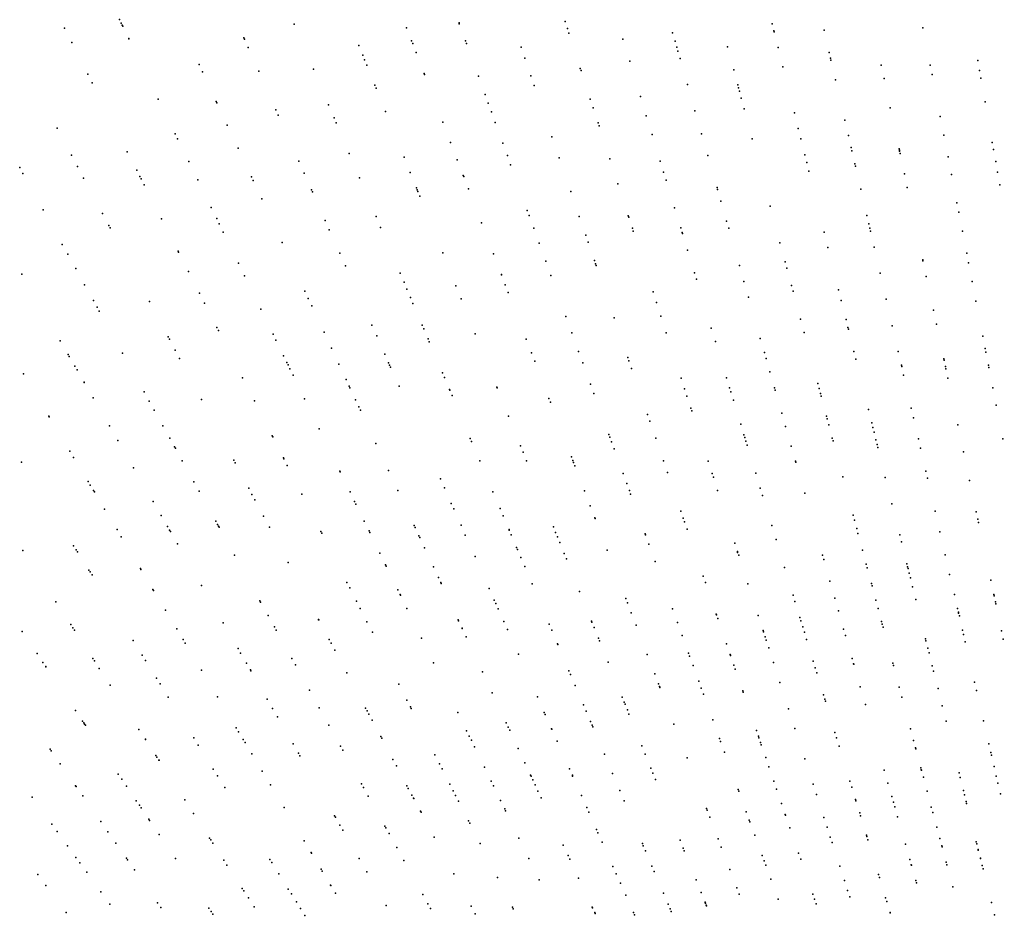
# Model space of a CAD drawing. Header units: metres. Extents: x -4327 to 4266, y -3886 to 3992.
# Drawn here: x -97.5 to -30.6, y 124.9 to 185.9 of the extents above; entities that cross this region are included whole.
import ezdxf

# ---------------------------------------------------------------- set-up
doc = ezdxf.new("R2010")
doc.units = ezdxf.units.M

msp = doc.modelspace()

# ---------------------------------------------------------------- linework, layer by layer
for p in [(-90.65, 185.87, 2093.81), (-90.54, 185.64, -121.74), (-90.47, 185.49, 2089.58), (-90.44, 185.43, -127.44), (-78.77, 185.57, -120.76), (-67.57, 185.65, 2093.7), (-67.55, 185.58, -132.82), (-60.35, 185.75, 2081.86), (-46.27, 185.59, -128.63), (-94.41, 185.3, 2093.95), (-71.13, 185.31, 2091.35), (-60.2, 185.27, -125.53), (-60.09, 184.94, -121.88), (-53.04, 184.97, -124.15), (-46.16, 185.12, -127.56), (-46.14, 185.05, -128.56), (-42.74, 185.15, -128.7), (-36.02, 185.31, -127.86), (-93.91, 184.31, -122.68), (-90.03, 184.58, 2090.94), (-90.02, 184.57, -124.23), (-82.21, 184.64, 2093.01), (-82.17, 184.55, -126.31), (-74.39, 184.12, -122.36), (-70.8, 184.44, -132.71), (-70.72, 184.24, -123.39), (-67.13, 184.44, -126.02), (-67.06, 184.24, -126.34), (-63.35, 183.99, -121.67), (-56.42, 184.55, -124.21), (-52.88, 184.4, -126.89), (-52.88, 184.4, 2093.98), (-52.76, 184, -127.52), (-49.31, 184.02, -127.97), (-81.91, 183.97, -122.58), (-74.12, 183.45, -132.28), (-70.49, 183.64, -127.21), (-52.68, 183.73, -127.94), (-45.87, 183.97, -128.87), (-42.4, 183.64, 2095.04), (-85.25, 182.83, 2089.03), (-73.99, 183.14, 2093.2), (-73.84, 182.77, -127.48), (-63.1, 183.26, 2090.53), (-55.96, 183.04, -124.82), (-52.54, 183.22, 2093.09), (-45.54, 182.66, 2092.55), (-42.3, 183.24, -120.31), (-42.28, 183.12, -129.09), (-38.85, 182.78, 2089.91), (-35.53, 182.78, -123.17), (-32.29, 183.1, -129.36), (-92.81, 182.16, -121.86), (-85.02, 182.32, -122.45), (-81.19, 182.36, -125.42), (-77.47, 182.5, -123.81), (-77.46, 182.49, -123.36), (-69.94, 182.2, 2092.67), (-69.92, 182.14, -127.84), (-66.25, 182.03, 2101.84), (-62.68, 182.04, -122.14), (-59.32, 182.55, 2095.23), (-59.27, 182.4, 2093.48), (-48.89, 182.45, -120.41), (-35.4, 182.13, -126.4), (-32.17, 182.42, -129.48), (-92.51, 181.56, -131.46), (-73.29, 181.41, -126.98), (-62.45, 181.38, -128.25), (-52.03, 181.46, -125.62), (-48.61, 181.43, -119.73), (-41.97, 181.77, -128.89), (-38.66, 181.87, -128.91), (-32.07, 181.88, -129.39), (-73.21, 181.21, -126.39), (-65.8, 180.77, -125.15), (-55.23, 180.65, -124.52), (-48.56, 181.24, -120.04), (-48.5, 181.01, -126.77), (-88.02, 180.47, -124.48), (-84.08, 180.3, -127.89), (-84.03, 180.21, -124.78), (-76.44, 180.07, -131.56), (-65.59, 180.19, -127.9), (-58.64, 180.46, -126.41), (-48.37, 180.52, -120.28), (-31.79, 180.28, -126.03), (-80.03, 179.74, -125.27), (-79.86, 179.37, -125.91), (-72.57, 179.61, 2101.84), (-65.37, 179.6, -121.54), (-58.44, 179.86, -128.24), (-54.83, 179.33, -128.81), (-51.52, 179.67, -121.17), (-48.18, 179.81, -126.38), (-44.76, 179.53, -123.12), (-38.24, 179.88, 2095.45), (-83.33, 178.69, 2089.47), (-76.06, 179.19, -129.84), (-75.92, 178.86, 2095.76), (-68.67, 178.89, -127.21), (-65.1, 178.87, -123.68), (-58.11, 178.85, -123.08), (-58.04, 178.64, -122.05), (-41.33, 179.03, -124.59), (-34.85, 179.29, -125.31), (-94.91, 178.49, -131.2), (-86.87, 178.11, -126.78), (-54.44, 178.05, 2095.24), (-51.07, 178.11, 2098.08), (-44.5, 178.47, -123.41), (-41.09, 177.99, -130.07), (-34.6, 178.01, -124.12), (-86.71, 177.77, -131.93), (-68.14, 177.52, -124.89), (-64.59, 177.46, -126.86), (-61.25, 177.9, -128.78), (-47.63, 177.75, -120.57), (-44.32, 177.75, -124.51), (-31.3, 177.51, -124.82), (-93.93, 176.65, -123.28), (-90.13, 176.88, 2091.6), (-82.6, 177.13, -128.67), (-75.03, 176.77, -127.48), (-64.28, 176.62, -121.4), (-50.65, 176.63, 2093.7), (-44.05, 176.68, -124.35), (-40.9, 177.16, -124.31), (-40.85, 176.94, 2095.4), (-37.64, 177.08, -129.35), (-37.62, 176.99, -130.34), (-37.61, 176.92, -130.44), (-37.57, 176.77, -124.14), (-31.22, 177.03, -123.77), (-85.94, 176.21, 2089.82), (-78.46, 176.23, 2093.13), (-71.31, 176.51, -125.93), (-67.69, 176.33, 2099.52), (-64.06, 175.99, 2094.64), (-60.76, 176.47, -127.45), (-57.32, 176.41, -121.97), (-53.88, 176.24, -126), (-43.92, 176.16, -124.7), (-40.65, 176.06, 2098.23), (-34.31, 176.53, -124.54), (-31.07, 176.22, -127.56), (-97.45, 175.8, -119.81), (-97.23, 175.4, -126.76), (-93.51, 175.87, -124.24), (-89.49, 175.63, -130.23), (-78.1, 175.42, -124.77), (-70.9, 175.48, -128.03), (-53.66, 175.5, -128.87), (-43.77, 175.55, -127.35), (-40.61, 175.89, -123.56), (-37.28, 175.37, -123.58), (-34.08, 175.33, -124.56), (-30.94, 175.49, -124.27), (-93.1, 175.09, -126.1), (-89.27, 175.19, -125.94), (-89.18, 175.03, -123.42), (-88.98, 174.63, -125.08), (-85.34, 174.96, -125.29), (-81.68, 175.17, -126.04), (-81.57, 174.92, -126.47), (-74.33, 175.11, -127.49), (-67.28, 175.27, -121.27), (-67.25, 175.2, -128.15), (-56.76, 174.69, 2092.96), (-53.49, 174.95, -121.3), (-30.79, 174.62, -125.53), (-77.6, 174.29, -126.2), (-77.54, 174.16, -121.38), (-70.47, 174.42, 2091.06), (-70.42, 174.29, -119.97), (-70.37, 174.18, -120.62), (-66.93, 174.35, -123.24), (-59.97, 174.17, -129.21), (-50.02, 174.44, -123.49), (-49.98, 174.31, -124.12), (-40.25, 174.34, 2091.11), (-37.08, 174.44, -124.51), (-80.98, 173.67, -127.21), (-70.24, 173.85, -123.01), (-70.24, 173.85, -120.25), (-49.76, 173.52, -127.5), (-33.71, 173.41, -120.35), (-95.86, 172.94, -131.11), (-91.82, 172.69, -126.63), (-84.42, 173.09, -125.29), (-62.93, 172.89, 2096.44), (-52.91, 173.07, -122.43), (-46.4, 173.18, -124.89), (-33.58, 172.77, 2097.38), (-87.8, 172.31, -123.57), (-84.05, 172.33, -123.84), (-83.88, 171.98, -127.17), (-76.67, 172.2, -128.72), (-73.21, 172.48, -129.91), (-66.04, 172.05, -127.77), (-62.8, 172.54, -125.68), (-59.39, 172.47, 2091.56), (-56.06, 172.52, -123.15), (-56.03, 172.44, 2092.16), (-49.37, 172.16, -129.9), (-39.84, 172.55, -128), (-39.7, 171.97, -124.09), (-91.38, 171.86, -123.93), (-91.3, 171.71, -127.43), (-83.61, 171.42, -126.76), (-76.39, 171.57, -125.27), (-72.9, 171.73, -125.32), (-62.49, 171.68, -123.45), (-55.78, 171.68, -124.43), (-55.72, 171.48, -123.42), (-52.49, 171.7, 2098.33), (-52.4, 171.39, -124.11), (-52.38, 171.32, -123.78), (-49.23, 171.69, -124.56), (-42.74, 171.42, 2091.55), (-39.64, 171.68, -121.45), (-39.59, 171.48, 2097.13), (-33.33, 171.47, 2095.23), (-79.6, 170.71, -125.34), (-62.12, 170.66, -124.16), (-58.95, 171.2, -124.08), (-58.78, 170.72, -121.72), (-45.74, 170.69, -120.25), (-94.55, 170.57, -126.12), (-86.68, 170.11, 2096.58), (-86.65, 170.05, -127.45), (-75.68, 169.99, -128.26), (-68.68, 170, 2102.27), (-65.23, 169.94, -124.45), (-52.03, 170.18, 2093.2), (-42.48, 170.37, 2092.4), (-39.34, 170.39, -119.41), (-33.04, 169.99, -125.31), (-94.18, 169.91, -127.29), (-82.57, 169.3, -125.79), (-61.67, 169.44, -123.85), (-58.36, 169.48, -129.71), (-58.28, 169.26, -123.97), (-45.39, 169.39, 2103.45), (-36.03, 169.52, -125.12), (-36.02, 169.45, -123.93), (-32.92, 169.33, -119.32), (-93.64, 168.93, -125.8), (-85.97, 168.73, -123.35), (-75.29, 169.11, -128.34), (-71.57, 168.62, -128.49), (-58.24, 169.14, -125.47), (-51.56, 168.65, -126.45), (-48.5, 169.13, 2096.63), (-45.28, 168.97, -124.56), (-38.93, 168.62, 2089.6), (-97.31, 168.54, -127.21), (-82.15, 168.43, -126.33), (-71.31, 168, -120.59), (-64.69, 168.53, 2096.24), (-64.68, 168.5, -121.81), (-61.32, 168.47, -123.58), (-51.42, 168.2, -124.52), (-48.19, 168.05, 2096.98), (-35.79, 168.39, -125.43), (-32.67, 168.05, -125.89), (-93.03, 167.82, -124.53), (-78.06, 167.4, -127.61), (-71.12, 167.54, -128.85), (-67.78, 167.75, -123.84), (-64.42, 167.82, 2100.82), (-64.23, 167.31, -123.68), (-54.37, 167.34, -124.86), (-44.96, 167.79, -124.55), (-44.85, 167.4, -125.12), (-41.76, 167.48, -120.93), (-92.44, 166.76, 2093.84), (-88.63, 166.68, -121.5), (-85.22, 167.25, -122.7), (-77.83, 166.9, -127.97), (-70.87, 166.97, -128.86), (-67.42, 166.87, -124.34), (-54.14, 166.63, -124.61), (-47.88, 166.98, -125.41), (-41.58, 166.77, -125.81), (-38.52, 166.86, 2095.51), (-32.41, 166.72, -126.46), (-92.18, 166.3, -124), (-92.04, 166.04, -120.29), (-84.87, 166.57, -122.49), (-81.05, 166.18, -120.14), (-77.59, 166.39, -128.77), (-70.7, 166.56, 2087.92), (-35.31, 166.11, 2092.12), (-60.3, 165.66, -123.94), (-57.02, 165.59, -126), (-53.84, 165.69, -120.36), (-44.35, 165.5, -124.84), (-41.25, 165.46, -125.54), (-84.03, 164.92, 2095.84), (-83.93, 164.71, -121.56), (-76.75, 164.6, 2095.64), (-73.5, 165.09, -122.83), (-70.08, 165.09, -123.48), (-69.96, 164.82, 2092.6), (-50.41, 164.88, -121.64), (-44.1, 164.58, -125.72), (-41.12, 164.93, -125.85), (-41.09, 164.8, -125.61), (-38.1, 165.03, -125.83), (-35.1, 165.14, -126.14), (-94.7, 164.02, 2092.45), (-87.35, 164.28, -123.37), (-87.26, 164.12, -125.89), (-80.22, 164.47, -120.76), (-80.02, 164.07, 2093.05), (-73.17, 164.35, -123.57), (-69.67, 164.14, 2097.43), (-69.59, 163.94, -128.73), (-66.46, 164.48, -120.58), (-63, 164.12, -122.03), (-59.9, 164.57, -124.71), (-53.47, 164.56, -125.07), (-50.13, 163.98, 2098.26), (-47.08, 164.18, -125.16), (-31.94, 164.34, -125.94), (-86.87, 163.38, -124.01), (-76.25, 163.52, -128.92), (-59.44, 163.3, -124.89), (-40.71, 163.3, -125.6), (-37.7, 163.3, 2093.05), (-31.78, 163.5, -121.64), (-31.73, 163.24, -121.58), (-94.16, 163.09, -122.66), (-94.08, 162.94, -125.2), (-90.45, 163.18, -121.23), (-86.57, 162.82, -122.71), (-79.5, 163, 2092.66), (-72.62, 163.1, -123.35), (-62.64, 163.19, -125.19), (-62.42, 162.62, -124.32), (-56.08, 162.88, -120.97), (-56.01, 162.65, -119.13), (-46.8, 163.21, -124.85), (-46.69, 162.82, -125.41), (-40.58, 162.76, 2094.8), (-34.6, 162.79, -121.4), (-34.58, 162.7, -126.55), (-93.69, 162.28, -124.1), (-93.55, 162.04, 2092.65), (-79.28, 162.55, -123.94), (-79.2, 162.38, 2097.99), (-79.07, 162.11, -128.58), (-75.74, 162.43, -126.73), (-72.36, 162.52, -122.06), (-72.29, 162.36, -124.51), (-72.23, 162.22, -122.97), (-59.15, 162.51, -120.88), (-55.83, 162.13, -125.51), (-46.43, 161.91, -125.42), (-37.48, 162.36, -121.97), (-37.46, 162.27, -126.28), (-34.49, 162.27, -122.13), (-34.45, 162.1, -126.94), (-31.56, 162.37, 2094.48), (-31.53, 162.2, 2092.24), (-97.19, 161.76, -127.06), (-82.29, 161.5, -122.47), (-78.85, 161.67, -121.83), (-75.25, 161.38, -124.03), (-68.7, 161.84, -124.61), (-68.56, 161.53, -123.8), (-52.47, 161.47, -125.28), (-49.38, 161.5, 2094.7), (-37.33, 161.68, -126.25), (-34.32, 161.48, -121.53), (-93.07, 161.2, -123.71), (-93.06, 161.19, 2094.5), (-75.04, 160.92, -128.63), (-74.99, 160.82, -124.03), (-71.65, 160.93, -124.57), (-68.21, 160.7, -121.6), (-68.19, 160.65, -122.98), (-65, 160.87, -124.41), (-64.97, 160.81, -124.93), (-64.97, 160.81, -124.5), (-58.63, 161.07, 2097.51), (-52.23, 160.75, 2096.45), (-49.17, 160.81, -125.79), (-46.11, 160.82, -121.9), (-46.07, 160.66, -126.73), (-43.17, 161.12, -126.34), (-43.07, 160.76, -121.4), (-31.26, 160.81, -121.57), (-92.46, 160.14, -125.53), (-88.99, 160.54, 2091.46), (-88.65, 159.92, 2096.54), (-85.08, 160.02, -129.94), (-81.49, 159.93, -125.03), (-78.07, 160.07, -129.17), (-74.61, 160.01, -122.26), (-68.04, 160.29, 2102.55), (-61.45, 160.09, -125.08), (-58.39, 160.43, -125.68), (-52.07, 160.25, -126.18), (-49.09, 160.55, -126.15), (-48.91, 159.97, -126.13), (-42.99, 160.43, -121.86), (-42.94, 160.24, -122.13), (-88.3, 159.3, -122.49), (-74.39, 159.53, -123.89), (-74.28, 159.3, -120.31), (-61.35, 159.83, 2095.02), (-51.8, 159.43, -122.29), (-51.74, 159.24, -122.14), (-39.73, 159.34, -121.45), (-36.81, 159.43, -121.84), (-31.03, 159.63, -122.34), (-95.47, 158.89, -123.06), (-95.44, 158.84, -129.38), (-64.2, 158.89, 2097.01), (-54.75, 159, -125.36), (-45.62, 159.1, 2095.72), (-42.58, 158.89, -127.3), (-42.53, 158.71, 2095.07), (-36.66, 158.78, -127.24), (-91.35, 158.22, -128.3), (-87.71, 158.23, -128.23), (-77.07, 158.02, -123.32), (-54.59, 158.55, -126), (-48.41, 158.34, -127.12), (-45.36, 158.18, -122.25), (-45.36, 158.18, -121.83), (-42.42, 158.3, -127.68), (-39.5, 158.44, -121.45), (-39.5, 158.43, 2096.65), (-39.42, 158.12, -121.89), (-33.64, 158.29, -122.15), (-90.78, 157.23, 2094.9), (-87.24, 157.39, -128.29), (-80.28, 157.55, -122.31), (-80.24, 157.49, 2092.55), (-66.8, 157.37, 2092.03), (-57.38, 157.64, -125.91), (-57.31, 157.45, -125.34), (-54.19, 157.39, 2093.14), (-48.19, 157.61, -124.83), (-48.13, 157.43, 2099.05), (-42.18, 157.4, 2092.41), (-39.34, 157.79, -121.92), (-39.21, 157.27, -122.21), (-36.33, 157.35, -122.59), (-30.58, 157.35, -122.93), (-86.92, 156.8, -123.14), (-86.86, 156.7, 2093.85), (-73.22, 157.03, -119.99), (-66.71, 157.16, -124.83), (-63.38, 156.88, 2098.69), (-57.2, 157.15, -121.57), (-57.02, 156.66, 2096.38), (-48.06, 157.19, 2095.81), (-47.98, 156.92, -122.04), (-44.97, 156.84, -122.04), (-42.12, 157.21, -121.33), (-39.13, 156.95, 2091.76), (-39.08, 156.76, -122.92), (-36.18, 156.7, -123.06), (-94.04, 156.51, 2093.55), (-93.78, 156.08, -127.87), (-82.89, 155.9, -123.99), (-79.51, 156.05, -124.71), (-79.48, 155.99, -123.94), (-63.2, 156.43, -124.63), (-59.93, 156.13, -121.99), (-33.26, 156.46, -122.95), (-97.33, 155.76, -127.34), (-89.71, 155.38, -122.95), (-86.39, 155.85, -122.97), (-82.8, 155.72, -123.85), (-79.25, 155.54, 2093.99), (-66.16, 155.85, -125.07), (-62.97, 155.86, -125.45), (-59.83, 155.87, -125.31), (-59.78, 155.74, -125.49), (-59.7, 155.51, 2094.64), (-53.66, 155.84, -121.89), (-50.63, 155.83, -126.51), (-44.68, 155.82, 2096.24), (-44.66, 155.75, -121.89), (-75.67, 155.14, -121.35), (-75.65, 155.1, -124.44), (-72.37, 155.2, 2095.51), (-68.84, 154.62, -122.19), (-56.41, 154.98, -126.34), (-53.39, 155.05, -126.33), (-50.36, 154.98, -122.31), (-50.27, 154.73, -122.66), (-47.39, 155.01, -122.21), (-41.47, 154.77, -122.6), (-38.58, 154.72, 2091.68), (-35.82, 155.15, -122.25), (-35.71, 154.68, 2097.5), (-92.8, 154.44, 2092.26), (-92.65, 154.19, -122.26), (-85.6, 154.43, 2104.1), (-81.87, 153.98, -123.6), (-68.56, 154, -125.23), (-56.16, 154.31, -120.2), (-47.08, 153.99, -121.96), (-32.84, 154.52, -122.25), (-92.44, 153.84, -128.09), (-92.37, 153.73, -123.05), (-85.24, 153.78, -119.78), (-81.65, 153.56, -123.84), (-78.25, 153.57, -124.29), (-74.98, 153.73, 2093.02), (-71.73, 153.82, -124.52), (-65.26, 153.75, -125.22), (-59.04, 153.81, -121.57), (-55.98, 153.82, -121.75), (-55.9, 153.58, -126.62), (-49.99, 153.84, -122.24), (-46.92, 153.48, -121.84), (-44.05, 153.64, -122.3), (-91.67, 152.57, -123.26), (-88.38, 153.08, -123.7), (-81.46, 153.2, -123.98), (-74.67, 153.09, -124.53), (-74.58, 152.91, -124.81), (-68.1, 152.95, -125.1), (-67.93, 152.58, -125.64), (-64.78, 152.61, 2099.21), (-58.65, 152.78, -126.35), (-38.13, 152.92, 2097.59), (-87.83, 152.12, 2093.14), (-80.86, 152.08, 2093.68), (-64.56, 152.1, 2092.24), (-58.33, 151.96, -126.67), (-58.32, 151.92, -118.84), (-52.49, 152.43, -124.19), (-52.32, 151.94, -122.4), (-40.77, 152.14, -119.98), (-35.19, 152.43, -123.4), (-32.39, 152.38, -123.43), (-32.28, 151.87, -122.88), (-87.4, 151.37, -123.03), (-84.11, 151.74, 2094.83), (-83.99, 151.52, -123.93), (-83.93, 151.41, 2090.34), (-83.89, 151.34, -123.78), (-80.46, 151.33, -126.46), (-74.01, 151.75, 2094.2), (-70.62, 151.44, -121.33), (-70.56, 151.32, -123.2), (-67.43, 151.46, -126.43), (-61.15, 151.35, -126.89), (-52.23, 151.69, -121.92), (-46.3, 151.45, -122.55), (-40.68, 151.82, -122.87), (-40.52, 151.24, -123.23), (-32.24, 151.66, -123.95), (-90.83, 151.17, -119.44), (-90.54, 150.68, -121.6), (-87.26, 151.14, -123.41), (-87.19, 151.03, -123.6), (-76.96, 151.04, -124.79), (-76.9, 150.92, -124.98), (-73.69, 151.09, -125.03), (-73.64, 150.98, 2097.79), (-70.3, 150.75, 2091.65), (-70.24, 150.63, -125.89), (-67.14, 150.79, -126.16), (-64.17, 151.17, -121.45), (-64.15, 151.14, -126.06), (-64.02, 150.82, -126.51), (-61, 150.98, -126.58), (-61, 150.97, -127), (-60.87, 150.67, -126.6), (-54.91, 150.88, -121.75), (-54.89, 150.81, -121.42), (-52.06, 151.19, -121.38), (-40.44, 150.91, 2094.68), (-37.6, 150.81, 2099.25), (-34.87, 151.02, -123.22), (-93.78, 150.07, -126.88), (-86.72, 150.2, -124.93), (-69.91, 149.92, -121.08), (-63.65, 149.95, -126.91), (-60.72, 150.28, 2095.99), (-54.66, 150.17, -118.59), (-48.82, 150.24, 2087.28), (-46.01, 150.5, -123.02), (-37.48, 150.34, 2092.77), (-97.24, 149.74, -125.52), (-93.6, 149.79, -123.03), (-93.51, 149.65, -121.5), (-82.84, 149.44, -122.51), (-72.95, 149.57, -125.61), (-66.48, 149.33, -125.78), (-63.59, 149.82, -121.74), (-63.36, 149.28, -126.63), (-60.42, 149.55, -121.61), (-57.49, 149.77, -121.92), (-48.63, 149.67, -122.61), (-48.62, 149.62, 2093.85), (-48.55, 149.42, -122.13), (-42.85, 149.43, -123.03), (-40.13, 149.77, -123.54), (-34.51, 149.46, -124.01), (-89.24, 148.52, 2092.09), (-79.19, 148.94, -119.98), (-72.56, 148.77, -126.37), (-72.52, 148.68, -121.08), (-69.31, 148.63, -125.49), (-63.1, 148.65, -121.35), (-60.27, 149.18, -121.31), (-54.23, 149, -122.71), (-45.43, 148.6, 2098.76), (-42.76, 149.14, 2095.51), (-39.88, 148.82, -123.17), (-39.81, 148.56, 2092.86), (-37.11, 148.85, -123.19), (-37.06, 148.64, -124.26), (-37.03, 148.53, -123.61), (-92.74, 148.41, -123.61), (-92.66, 148.29, -123.37), (-92.53, 148.08, 2094.48), (-89.2, 148.45, 2091.09), (-68.97, 147.9, 2095.41), (-50.96, 147.99, -122.08), (-36.95, 148.2, -124.03), (-36.87, 147.88, -124.04), (-34.2, 148.12, -123.72), (-85.08, 147.37, 2096.36), (-75.19, 147.57, -120.81), (-75, 147.2, -125.55), (-68.81, 147.56, -120.82), (-68.78, 147.5, -120.5), (-62.6, 147.48, 2101.65), (-50.81, 147.57, 2092.44), (-47.92, 147.47, -122.72), (-42.34, 147.65, -123.76), (-42.34, 147.65, -123.35), (-39.52, 147.5, 2093.44), (-39.48, 147.35, -123.46), (-36.72, 147.28, 2096.76), (-31.4, 147.73, -123.74), (-88.39, 147.1, -123.62), (-88.35, 147.03, -121.58), (-71.73, 147.06, -121), (-71.58, 146.76, -121.03), (-71.55, 146.71, 2095.9), (-71.55, 146.7, -121.12), (-65.52, 147.16, -121.87), (-59.38, 146.96, 2094.26), (-44.85, 146.7, -123.6), (-33.88, 146.76, -119.88), (-31.19, 146.75, -120.21), (-31.18, 146.67, -125.06), (-94.98, 146.25, 2091.74), (-81.11, 146.32, -124.85), (-81.06, 146.23, 2102.36), (-74.54, 146.29, -126.48), (-65.17, 146.37, -122.6), (-65.06, 146.13, -121.71), (-56.23, 146.49, -122.39), (-56.11, 146.18, -122.82), (-44.72, 146.27, 2096.93), (-42.01, 146.51, -123.63), (-39.22, 146.37, -119.53), (-36.51, 146.42, -123.5), (-31.09, 146.26, 2097.18), (-31.06, 146.11, -120.63), (-87.54, 145.69, -120.33), (-80.55, 145.32, -121.34), (-74.29, 145.8, -126.77), (-71.11, 145.8, -122.04), (-64.9, 145.77, -120.17), (-55.86, 145.51, -122.11), (-53.06, 145.77, -122.64), (-50.07, 145.41, 2092.61), (-50.05, 145.36, -123.59), (-47.22, 145.33, -123.54), (-44.39, 145.18, -123.97), (-41.76, 145.63, -123.57), (-39.07, 145.8, -119.87), (-33.66, 145.81, -124.25), (-33.6, 145.55, -119.82), (-33.59, 145.49, -124.25), (-33.54, 145.3, -118.15), (-93.98, 144.72, -122.73), (-83.62, 144.83, -124.52), (-80.13, 144.55, -125.46), (-77.12, 145.05, -120.52), (-77.12, 145.04, -125.55), (-77.11, 145.03, 2094.32), (-73.83, 144.9, -121.09), (-67.63, 145.03, -119.56), (-67.6, 144.97, -122.53), (-64.52, 144.92, -121.8), (-61.44, 144.74, -122.78), (-58.55, 144.93, 2095.68), (-58.53, 144.87, -122.83), (-55.53, 144.67, 2093.02), (-52.72, 144.84, 2097.34), (-49.97, 145.12, 2104.16), (-44.32, 144.97, -119.44), (-44.19, 144.55, -123.98), (-38.83, 144.91, -124.57), (-38.78, 144.73, -118.85), (-38.73, 144.54, -118.7), (-97.29, 144.24, -123.31), (-93.83, 144.49, -123.1), (-93.73, 144.32, -123.39), (-86.77, 144.41, -119.41), (-80, 144.33, -120.79), (-73.46, 144.18, -120.91), (-67.36, 144.46, 2090.93), (-67.35, 144.43, -119.61), (-67.09, 143.87, 2097.5), (-64.28, 144.38, -122.16), (-61.26, 144.32, -121.74), (-58.38, 144.5, -122.93), (-52.4, 143.96, -123.85), (-46.89, 144.3, -119.28), (-46.86, 144.21, -123.4), (-46.74, 143.87, -118.65), (-44.08, 144.19, 2098.59), (-41.41, 144.4, -124.73), (-41.28, 143.97, -119.74), (-33.32, 144.32, 2093.52), (-33.25, 144.03, -120.57), (-30.67, 144.27, -123.7), (-89.74, 143.62, -119.9), (-86.34, 143.69, -124.82), (-86.19, 143.45, -120.55), (-76.4, 143.68, -125.5), (-76.27, 143.44, -125.85), (-70.12, 143.77, -122.12), (-60.87, 143.4, -123.02), (-60.85, 143.34, -122.69), (-58.09, 143.78, -121.9), (-58.02, 143.59, -122.16), (-49.37, 143.39, 2094.77), (-46.67, 143.64, -123.74), (-43.93, 143.68, -123.51), (-35.84, 143.74, -120.16), (-35.81, 143.61, -120.73), (-33.14, 143.53, 2098.34), (-30.55, 143.72, -122.81), (-96.27, 142.73, 2092.68), (-89.12, 142.62, -124.51), (-82.6, 143.07, -125.55), (-82.43, 142.77, -126), (-76.02, 142.97, -125.73), (-63.53, 142.69, -121.69), (-54.77, 142.68, -122.32), (-51.96, 142.76, -121.05), (-51.89, 142.56, -122.92), (-49.13, 142.68, -123.5), (-49.11, 142.62, -123.58), (-49.1, 142.6, -118.82), (-46.5, 143.12, 2094.6), (-35.68, 143.1, -120.97), (-35.6, 142.79, -120.57), (-35.6, 142.79, -120.97), (-95.87, 142.13, -119.97), (-95.68, 141.85, 2093.77), (-95.66, 141.83, -124.36), (-92.47, 142.39, 2091.62), (-92.37, 142.23, -123.85), (-88.9, 142.26, -120.42), (-82.02, 142.07, -126.66), (-78.94, 142.4, -120.82), (-78.69, 141.96, -126.03), (-69.31, 142.11, -122.07), (-57.43, 142.14, -121.33), (-51.65, 141.91, -124.15), (-48.87, 141.94, -123.68), (-46.18, 142.13, -119.34), (-43.48, 142.22, -124.58), (-40.83, 142.4, -120.56), (-40.73, 142.03, -119.85), (-40.72, 142.02, -121.05), (-38.07, 142.09, -120.25), (-38.03, 141.93, -122.41), (-35.38, 141.9, 2099.66), (-92.04, 141.72, -123.83), (-85.09, 141.61, -120.1), (-81.76, 141.62, -125.69), (-81.73, 141.56, -125.78), (-75.2, 141.43, 2086.11), (-65.98, 141.5, -121.77), (-60.09, 141.56, 2092.61), (-59.98, 141.3, -119.86), (-54.26, 141.35, -119.29), (-48.78, 141.68, -124), (-43.34, 141.76, 2095.26), (-43.24, 141.42, -120.09), (-35.29, 141.53, -120.58), (-91.29, 140.58, 2093.3), (-88.15, 141.06, 2091.65), (-87.9, 140.67, -125.49), (-71.66, 140.64, -121.19), (-59.66, 140.55, -122.89), (-54, 140.68, -119.39), (-53.93, 140.5, -123.99), (-51.27, 140.86, -118.77), (-45.74, 140.76, -120.73), (-32.5, 140.79, -121.44), (-77.74, 140.25, -120.77), (-65.31, 140.05, -122.99), (-53.91, 140.45, -123.67), (-53.91, 140.43, -118.92), (-51.09, 140.37, -119.42), (-50.95, 139.97, -122.72), (-48.27, 140.19, -120.4), (-48.24, 140.11, 2094.51), (-42.78, 139.92, -121.21), (-40.28, 140.47, -120.26), (-37.63, 140.44, -121.93), (-34.99, 140.36, 2093.26), (-32.38, 140.23, -120.57), (-87.34, 139.77, -124.83), (-83.99, 139.78, 2093.91), (-80.61, 139.63, 2099.82), (-71.12, 139.57, -122.73), (-62.23, 139.78, 2097.68), (-59.11, 139.25, -119.45), (-56.47, 139.77, -119.71), (-56.33, 139.43, -123.35), (-56.28, 139.29, -119.97), (-42.69, 139.62, -120.02), (-42.65, 139.49, -120.58), (-39.93, 139.27, -121.37), (-37.45, 139.76, 2093.76), (-34.7, 139.18, 2092.34), (-93.66, 138.86, -124.58), (-80.25, 139, -117.22), (-77.07, 139.04, -121.77), (-73.92, 139.02, 2095.59), (-73.82, 138.84, -121.55), (-73.7, 138.61, -121.48), (-70.88, 139.11, -121.77), (-70.82, 138.99, -121.53), (-67.66, 138.72, -122.43), (-61.77, 138.73, -118.71), (-61.7, 138.59, -122.92), (-58.93, 138.82, -118.42), (-56.12, 138.9, 2101.17), (-56.01, 138.62, -118.86), (-45.16, 138.98, -119.86), (-93.17, 138.13, -125.34), (-93.09, 138.02, 2093.39), (-93.04, 137.93, 2092.14), (-92.98, 137.85, -125.37), (-79.91, 138.42, -122.3), (-76.42, 137.86, -118.58), (-73.48, 138.2, -122.08), (-64.36, 138.03, -122.58), (-58.63, 138.12, -123.76), (-58.52, 137.87, -119.33), (-52.95, 137.94, -119.45), (-50.31, 138.23, -120.25), (-34.44, 138.13, 2093.16), (-31.89, 138.15, -121.16), (-89.34, 137.57, 2091.58), (-82.73, 137.68, -120.83), (-82.56, 137.4, -121.27), (-67.05, 137.47, -123.37), (-64.23, 137.73, -122.58), (-64.12, 137.51, -118.88), (-61.27, 137.61, -123.83), (-61.26, 137.6, -118.67), (-58.47, 137.75, -119.5), (-47.34, 137.49, -120.34), (-44.72, 137.63, -119.62), (-42, 137.37, 2095.33), (-36.87, 137.62, 2094.91), (-88.9, 136.9, 2081.36), (-88.89, 136.88, -119.87), (-85.61, 137, -120.43), (-85.3, 136.5, 2096.33), (-82.25, 136.89, -121.23), (-82.12, 136.68, -117.38), (-78.86, 136.58, -120.95), (-72.89, 137.09, -121.65), (-72.83, 136.98, -121.82), (-66.88, 137.12, -122.65), (-66.73, 136.83, -122.66), (-60.9, 136.78, -123.76), (-49.85, 136.96, -119.54), (-49.78, 136.76, -120.97), (-47.21, 137.12, -120.81), (-47.17, 136.99, -120.97), (-47.07, 136.69, -120.97), (-47.01, 136.53, 2089.52), (-41.89, 137.01, -120.95), (-36.66, 136.82, -121.32), (-31.53, 136.59, -123.01), (-95.38, 136.22, -124.11), (-95.3, 136.11, -124.71), (-81.66, 135.91, 2095.01), (-78.49, 135.95, -121.89), (-78.49, 135.95, -121.89), (-75.63, 136.43, -119.49), (-75.47, 136.15, -121.96), (-69.22, 135.84, 2105.99), (-66.52, 136.38, 2096.01), (-63.54, 136.27, -118.6), (-57.68, 135.89, -120.01), (-55.13, 136.45, 2096.34), (-54.9, 135.88, -122.49), (-49.51, 136.03, -120.73), (-41.71, 136.44, -121.65), (-36.53, 136.32, -121.54), (-36.51, 136.25, 2091), (-31.4, 136, -118.35), (-31.36, 135.81, -117.8), (-94.69, 135.23, -124.05), (-88.19, 135.8, -125.31), (-88.12, 135.69, -125.48), (-87.98, 135.48, -119.19), (-87.97, 135.47, -125.42), (-78.39, 135.78, -122.15), (-72.06, 135.52, -122.29), (-68.9, 135.23, -122.83), (-63.09, 135.29, 2093.69), (-52.06, 135.63, -120.89), (-52.06, 135.63, -120.5), (-46.71, 135.65, 2092.59), (-44.05, 135.58, -121.02), (-44.05, 135.57, -121.41), (-90.74, 134.53, -124.87), (-84.28, 134.87, -120.86), (-80.96, 134.73, -121.64), (-71.83, 135.1, 2097.68), (-68.72, 134.88, -122.92), (-65.84, 135, -122.79), (-60.05, 134.88, -123.13), (-57.12, 134.57, -120.18), (-54.52, 134.94, 2089.44), (-54.38, 134.59, -120.26), (-46.49, 135.03, 2099.9), (-38.65, 134.8, -121.43), (-36.16, 134.96, -121.26), (-36.13, 134.82, -121.8), (-36.12, 134.81, -122.19), (-33.56, 134.62, -122), (-31.18, 135.04, -122.55), (-90.51, 134.18, -118.34), (-83.99, 134.42, -120.73), (-83.99, 134.42, -120.73), (-74.2, 133.86, 2098.18), (-68.2, 133.85, -118.36), (-65.38, 134.04, -123.69), (-62.7, 134.45, -123.45), (-62.66, 134.38, -123.94), (-62.55, 134.14, 2092.02), (-59.86, 134.46, -123.29), (-59.84, 134.39, 2095.59), (-54.21, 134.17, -120.02), (-46.16, 134.06, -121.16), (-43.49, 133.85, -121.61), (-40.98, 134.05, 2094.82), (-38.4, 133.92, -117.88), (-35.99, 134.33, -117.79), (-33.48, 134.29, -122.38), (-31.03, 134.4, 2095.72), (-30.92, 133.92, -122.33), (-93.65, 133.74, -119.78), (-93.61, 133.69, -124.88), (-90.18, 133.7, -124.94), (-83.5, 133.63, -120.71), (-80.39, 133.79, 2092.69), (-74.07, 133.62, -119.97), (-71.11, 133.73, -118.4), (-71.02, 133.56, -118.25), (-67.96, 133.39, -118.61), (-65.23, 133.74, -119.35), (-62.39, 133.79, -118.81), (-62.2, 133.38, -119.78), (-56.63, 133.41, 2097.25), (-48.58, 133.48, 2088.68), (-48.54, 133.36, -120.61), (-45.97, 133.5, 2092.99), (-43.26, 133.15, 2092.32), (-40.86, 133.64, -122.75), (-35.74, 133.38, -122.37), (-33.27, 133.42, -122.26), (-30.75, 133.19, -119.02), (-96.6, 132.96, -124.62), (-93.16, 133.05, -121.35), (-89.52, 132.72, -120.3), (-86.22, 132.77, 2091.77), (-73.74, 133.03, -122.42), (-70.77, 133.1, -118.91), (-70.67, 132.9, 2095.1), (-70.65, 132.87, -119.24), (-67.81, 133.08, -121.83), (-67.61, 132.69, -118.39), (-64.74, 132.74, -123.86), (-61.98, 132.91, -119.62), (-59.25, 133.08, -120.42), (-56.34, 132.72, -120.25), (-45.63, 132.52, -118.06), (-40.6, 132.81, -118.02), (-40.58, 132.72, 2091.15), (-38.14, 133, -121.67), (-38.03, 132.63, -121.73), (-33.19, 133.13, -121.85), (-33.19, 133.11, -122.24), (-33.08, 132.67, -122.38), (-33.05, 132.54, 2092.8), (-89.31, 132.41, 2095.17), (-89.19, 132.23, -121.08), (-85.62, 131.85, 2092.35), (-79.46, 132.25, -121.69), (-70.2, 132.02, 2097.18), (-70.19, 132.01, -118.86), (-70.15, 131.93, 2095.68), (-64.46, 132.16, -119.94), (-64.46, 132.16, -119.54), (-64.4, 132.04, -119.7), (-58.88, 132.25, -120.33), (-58.75, 131.95, -120.73), (-50.74, 132.18, -121.39), (-50.7, 132.07, -120.76), (-48.03, 131.97, -120.81), (-40.32, 131.89, -118.38), (-37.94, 132.31, -122.11), (-35.45, 132.29, -118.34), (-35.35, 131.92, -118.78), (-91.94, 131.3, -120.86), (-88.67, 131.46, -120.65), (-88.61, 131.37, 2093.76), (-76.03, 131.69, 2100.5), (-75.97, 131.59, -123.8), (-66.93, 131.36, 2100.08), (-66.84, 131.19, -117.71), (-50.51, 131.59, -120.98), (-47.83, 131.4, -117.66), (-47.79, 131.29, -121.26), (-45.38, 131.79, -117.8), (-45.36, 131.73, -117.49), (-42.75, 131.58, -122.06), (-40.26, 131.68, -122.43), (-37.74, 131.63, -122.15), (-95.26, 131.12, -124.71), (-94.9, 130.62, -125.51), (-91.45, 130.6, -120.75), (-75.67, 131.06, -118.57), (-75.67, 131.06, -118.57), (-75.47, 130.72, -118.66), (-72.61, 130.99, -118.53), (-72.55, 130.88, -118.3), (-72.33, 130.48, -118.87), (-58.22, 130.77, -120.71), (-58.12, 130.53, -121.03), (-45.06, 130.87, -121.99), (-42.54, 130.93, -117.9), (-42.54, 130.92, -118.29), (-35.08, 130.93, -118.81), (-90.91, 129.84, 2094.26), (-87.96, 130.41, -118.6), (-84.53, 130.17, -120.92), (-84.46, 130.06, -121.09), (-84.32, 129.84, -121.02), (-78.1, 129.98, -122.59), (-69.25, 130.23, -118.97), (-66.14, 129.8, -119.62), (-63.49, 130.18, -119.86), (-57.83, 129.89, -120.7), (-55.1, 129.8, -120.9), (-52.53, 130.03, -121.04), (-49.95, 130.13, -117.03), (-47.46, 130.38, -117.01), (-42.32, 130.25, -121.76), (-42.2, 129.87, -122.21), (-39.86, 130.38, 2088.81), (-39.83, 130.29, -121.8), (-39.76, 130.05, -121.71), (-34.87, 130.14, -118.61), (-32.39, 129.92, -118.79), (-32.36, 129.79, -119.32), (-94.19, 129.65, 2102.15), (-77.63, 129.19, -122.94), (-77.61, 129.16, -118.19), (-71.8, 129.53, -122.97), (-60.48, 129.69, -118.82), (-55.04, 129.66, -122.24), (-54.89, 129.32, -121.52), (-52.32, 129.5, -120.55), (-52.25, 129.32, -120.78), (-52.25, 129.32, -120.78), (-49.73, 129.56, -120.44), (-44.47, 129.14, -118.01), (-37.21, 129.76, -117.93), (-34.74, 129.64, 2091.45), (-34.72, 129.59, -118.5), (-32.27, 129.41, -119.76), (-32.25, 129.36, -119.45), (-93.63, 128.86, -123.82), (-93.36, 128.5, -122.36), (-90.19, 128.81, -121.55), (-90.12, 128.7, -121.31), (-86.86, 128.78, -121.57), (-83.56, 128.67, -121.97), (-80.43, 128.71, -122.43), (-80.3, 128.51, 2093.27), (-74.36, 128.79, -121.44), (-71.32, 128.66, -119.46), (-62.81, 128.78, -120.16), (-60.15, 128.99, -119.75), (-60.03, 128.74, -120.85), (-46.95, 129, -117.96), (-46.82, 128.64, -121.45), (-44.33, 128.74, -122.27), (-36.91, 128.71, -119.18), (-34.44, 128.53, 2091.27), (-32.11, 128.81, -119.33), (-32.11, 128.78, 2104.07), (-92.89, 127.86, -120.93), (-89.63, 128.01, 2095.18), (-83.35, 128.34, -122.07), (-76.95, 128.07, -122.96), (-76.95, 128.06, 2095.43), (-76.87, 127.93, -118.79), (-73.83, 127.87, -122.73), (-57.1, 128.25, -120.1), (-54.45, 128.27, -120.93), (-54.29, 127.9, -117.17), (-49.15, 128.04, -118.11), (-46.71, 128.34, -121.43), (-41.68, 128.27, -117.69), (-36.81, 128.35, -118.46), (-36.8, 128.33, -119.61), (-34.39, 128.36, -118.8), (-31.99, 128.31, -119.53), (-31.93, 128.08, 2092.59), (-96.22, 127.69, -120.15), (-79.82, 127.74, 2096.6), (-67.92, 127.74, 2093.51), (-64.96, 127.49, -120.79), (-62.11, 127.33, -120.13), (-59.44, 127.46, -120.58), (-56.88, 127.75, 2089.83), (-51.45, 127.34, 2104.27), (-46.37, 127.39, -118.04), (-41.36, 127.28, -119.25), (-39.04, 127.7, -118.08), (-38.98, 127.49, -119.45), (-36.5, 127.3, -119.31), (-36.46, 127.14, 2096.83), (-95.67, 126.96, -122.6), (-91.92, 126.52, -121.43), (-82.31, 126.75, -118.41), (-82.21, 126.59, -118.66), (-79.18, 126.71, -122.96), (-76.3, 126.98, -117.37), (-76.28, 126.96, 2093.52), (-56.59, 127.1, -116.94), (-51.1, 126.48, 2090.05), (-48.67, 126.8, -117.74), (-41.14, 126.61, -119.28), (-33.99, 126.85, -120.53), (-88.07, 125.78, -122.21), (-81.89, 126.1, -118.2), (-78.97, 126.38, -122.64), (-78.63, 125.84, -121.84), (-75.97, 126.43, -123.7), (-70.03, 126.34, -119.15), (-56.23, 126.29, -116.84), (-53.67, 126.43, -121.31), (-50.83, 125.81, -118.28), (-50.82, 125.78, -122.08), (-48.51, 126.36, -121.67), (-45.87, 126.02, -117.8), (-43.51, 126.36, -119.08), (-43.39, 126.02, 2094.76), (-41, 126.18, -119.79), (-38.56, 126.11, -118.81), (-38.48, 125.87, -118.71), (-31.36, 125.8, -116.8), (-94.28, 125.11, -121.09), (-91.31, 125.67, -120.75), (-87.85, 125.46, -121.9), (-84.59, 125.41, -118.65), (-84.43, 125.17, -122.61), (-81.5, 125.5, 2082.88), (-78.35, 125.39, -122.49), (-72.52, 125.6, -119.23), (-69.68, 125.7, 2096.33), (-69.5, 125.38, -120.08), (-66.75, 125.54, -120.7), (-63.93, 125.47, -121.13), (-63.88, 125.37, -120.5), (-58.51, 125.48, 2086.16), (-58.48, 125.42, -120.89), (-58.34, 125.11, -117.45), (-55.71, 125.12, -117.56), (-53.34, 125.67, -117.7), (-53.22, 125.37, -118.07), (-53.14, 125.19, -121.32), (-50.8, 125.75, -118.35), (-50.75, 125.61, -121.91), (-50.73, 125.57, -118.57), (-43.28, 125.71, 2089.52), (-38.25, 125.11, -120.34), (-84.32, 125.01, -122.86), (-78.06, 124.92, 2098.34), (-66.48, 125.03, -120.21), (-58.31, 125.05, -117.91), (-55.63, 124.95, -116.63), (-38.25, 125.09, 2091.91), (-31.15, 124.95, -116.65)]:
    msp.add_point(p)

doc.saveas('drawing.dxf')
